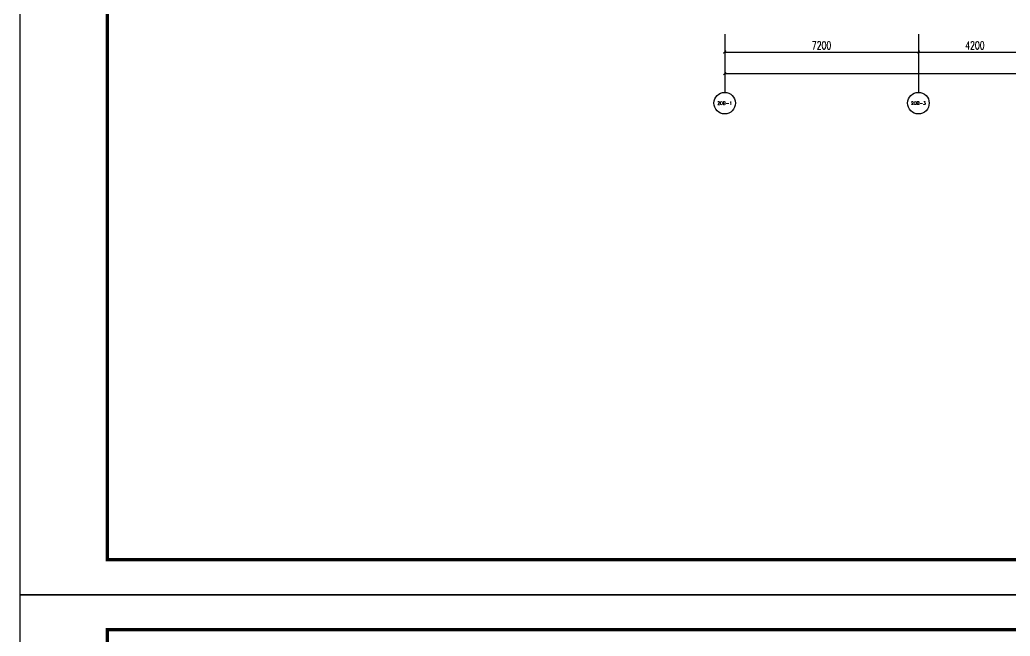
# Model space of a CAD drawing. Extents: x 296441 to 853063, y 459050 to 1117990.
# Drawn here: x 582499 to 619309, y 534726 to 557653 of the extents above; entities that cross this region are included whole.
import ezdxf
from ezdxf.enums import TextEntityAlignment as Align

# ---------------------------------------------------------------- set-up
doc = ezdxf.new("R2010")
doc.units = 0
doc.header["$LTSCALE"] = 1000
for name, color, linetype in [('AXIS', 3, 'Continuous'), ('AXIS_TEXT', 7, 'Continuous'), ('G-GRID-IDEN', 4, 'Continuous'), ('G-GRID-TEXT', 33, 'Continuous'), ('PUB_DIM', 3, 'Continuous'), ('ZT1_通用--图框---PM、LM、DY、JD', 150, 'Continuous')]:
    doc.layers.add(name, color=color, linetype=linetype)
doc.styles.add('_TCH_AXIS', font='COMPLEX', dxfattribs={"bigfont": 'GBCBIG'})
doc.styles.add('_TCH_DIM_T3', font='SIMPLEX', dxfattribs={"width": 0.705882, "bigfont": 'GBCBIG'})
doc.styles.add('GOA_04_COMPLEX_1.00', font='complex.shx')
doc.styles.add('ZT_图框1', font='ROMANS', dxfattribs={"width": 0.8, "bigfont": 'CHINESE'})
doc.dimstyles.new('_TCH_ARCH&&100', dxfattribs={"dimtxt": 297.5, "dimasz": 100, "dimexe": 250, "dimexo": 300, "dimgap": 100, "dimtad": 1, "dimdec": 0, "dimzin": 0, "dimdsep": 46, "dimtxsty": '_TCH_DIM_T3', "dimblk": 'ARCHTICK', "dimcen": 0.09, "dimclrt": 7, "dimazin": 2, "dimtfac": 1, "dimtdec": 0, "dimtix": 1, "dimtmove": 2, "dimatfit": 3, "dimfxl": 0, "dimtolj": 1, "dimtzin": 0, "dimarcsym": 0})

# ---------------------------------------------------------------- blocks, each defined once
blk = doc.blocks.new('_AXISO')
at = {"layer": 'G-GRID-IDEN'}
blk.add_circle((0, 0), 0.5, dxfattribs=at)
at = {"layer": 'G-GRID-TEXT', "style": 'GOA_04_COMPLEX_1.00', "width": 1.041667}
blk.add_attdef('A', text='', height=0.56, dxfattribs=at).set_placement((-0.25, -0.28), (0.25, -0.28), align=Align.FIT)
blk = doc.blocks.new('_ArchTick')
at = {"color": 0, "linetype": 'ByBlock', "const_width": 0.4}
blk.add_lwpolyline([(-0.5, -0.5), (0.5, 0.5)], dxfattribs=at)
blk = doc.blocks.new('*D273')
at = {"layer": 'Defpoints', "color": 0, "transparency": 16777216}
for p in [(608698, 556953), (668098, 556953), (668098, 555653)]:
    blk.add_point(p, dxfattribs=at)
at = {"layer": 'PUB_DIM', "color": 0, "lineweight": -2, "transparency": 16777216}
for p, q in [((608698, 556653), (608698, 555403)), ((668098, 556653), (668098, 555403)), ((608698, 555653), (668098, 555653))]:
    blk.add_line(p, q, dxfattribs=at)
at = {"layer": 'PUB_DIM', "color": 0, "lineweight": -2, "transparency": 16777216, "xscale": 100, "yscale": 100, "zscale": 100, "rotation": 180}
blk.add_blockref('_ArchTick', (608698, 555653), dxfattribs=at)
at = {"layer": 'PUB_DIM', "color": 0, "lineweight": -2, "transparency": 16777216, "xscale": 100, "yscale": 100, "zscale": 100}
blk.add_blockref('_ArchTick', (668098, 555653), dxfattribs=at)
at = {"layer": 'PUB_DIM', "color": 7, "transparency": 16777216, "insert": (638398, 555901), "char_height": 297.5, "attachment_point": 5, "style": '_TCH_DIM_T3'}
blk.add_mtext('\\A1;59400', dxfattribs=at)
blk = doc.blocks.new('*D274')
at = {"layer": 'Defpoints', "color": 0, "transparency": 16777216}
for p in [(608698, 557253), (615898, 557253), (615898, 556453)]:
    blk.add_point(p, dxfattribs=at)
at = {"layer": 'PUB_DIM', "color": 0, "lineweight": -2, "transparency": 16777216}
for p, q in [((608698, 556953), (608698, 556203)), ((615898, 556953), (615898, 556203)), ((608698, 556453), (615898, 556453))]:
    blk.add_line(p, q, dxfattribs=at)
at = {"layer": 'PUB_DIM', "color": 0, "lineweight": -2, "transparency": 16777216, "xscale": 100, "yscale": 100, "zscale": 100, "rotation": 180}
blk.add_blockref('_ArchTick', (608698, 556453), dxfattribs=at)
at = {"layer": 'PUB_DIM', "color": 0, "lineweight": -2, "transparency": 16777216, "xscale": 100, "yscale": 100, "zscale": 100}
blk.add_blockref('_ArchTick', (615898, 556453), dxfattribs=at)
at = {"layer": 'PUB_DIM', "color": 7, "transparency": 16777216, "insert": (612298, 556701), "char_height": 297.5, "attachment_point": 5, "style": '_TCH_DIM_T3'}
blk.add_mtext('\\A1;7200', dxfattribs=at)
blk = doc.blocks.new('*D275')
at = {"layer": 'Defpoints', "color": 0, "transparency": 16777216}
for p in [(615898, 557253), (620098, 557253), (620098, 556453)]:
    blk.add_point(p, dxfattribs=at)
at = {"layer": 'PUB_DIM', "color": 0, "lineweight": -2, "transparency": 16777216}
for p, q in [((615898, 556953), (615898, 556203)), ((620098, 556953), (620098, 556203)), ((615898, 556453), (620098, 556453))]:
    blk.add_line(p, q, dxfattribs=at)
at = {"layer": 'PUB_DIM', "color": 0, "lineweight": -2, "transparency": 16777216, "xscale": 100, "yscale": 100, "zscale": 100, "rotation": 180}
blk.add_blockref('_ArchTick', (615898, 556453), dxfattribs=at)
at = {"layer": 'PUB_DIM', "color": 0, "lineweight": -2, "transparency": 16777216, "xscale": 100, "yscale": 100, "zscale": 100}
blk.add_blockref('_ArchTick', (620098, 556453), dxfattribs=at)
at = {"layer": 'PUB_DIM', "color": 7, "transparency": 16777216, "insert": (617998, 556701), "char_height": 297.5, "attachment_point": 5, "style": '_TCH_DIM_T3'}
blk.add_mtext('\\A1;4200', dxfattribs=at)
blk = doc.blocks.new('ZT_A1标准图框')
blk.add_lwpolyline([(0, -594), (841, -594), (841, 0), (0, 0)], close=True)
at = {"const_width": 1}
blk.add_lwpolyline([(25, -584), (831, -584), (831, -10), (25, -10)], close=True, dxfattribs=at)
at = {"color": 70, "ltscale": 0.3, "style": 'ZT_图框1', "flags": 8}
for tag, width, p in [('子项名称', 0.65, (803.53, -431.64)), ('图名', 0.8, (803.53, -450.79))]:
    blk.add_attdef(tag, text='', height=3.5, dxfattribs=dict(at, width=width)).set_placement(p, align=Align.MIDDLE)
at = {"color": 70, "style": 'ZT_图框1', "width": 0.7, "flags": 8}
for tag, p in [('比例', (823.26, -510.32)), ('版本', (823.22, -517.8)), ('图号', (809.52, -525.31))]:
    blk.add_attdef(tag, text='', height=2.8, dxfattribs=at).set_placement(p, align=Align.MIDDLE)

msp = doc.modelspace()

# ---------------------------------------------------------------- linework, layer by layer
at = {"layer": 'AXIS'}
for p, q in [((608698.5, 557113.5), (608698.5, 554952.5)), ((615898.5, 557113.5), (615898.5, 554952.5))]:
    msp.add_line(p, q, dxfattribs=at)

# ---------------------------------------------------------------- block references
ref = msp.add_blockref('_AXISO', (608698.5, 554552.5), dxfattribs=dict(at, xscale=800, yscale=800, zscale=800))
ref.add_attrib('A', '20B-1', dxfattribs={"layer": 'AXIS_TEXT', "height": 118.49, "style": '_TCH_AXIS'}).set_placement((608424.8, 554493.3), (608972.1, 554493.3), align=Align.FIT)
ref = msp.add_blockref('_AXISO', (615898.5, 554552.5), dxfattribs=dict(at, xscale=800, yscale=800, zscale=800))
ref.add_attrib('A', '20B-3', dxfattribs={"layer": 'AXIS_TEXT', "height": 112.93, "style": '_TCH_AXIS'}).set_placement((615624.2, 554496.1), (616172.7, 554496.1), align=Align.FIT)
at = {"layer": 'ZT1_通用--图框---PM、LM、DY、JD', "ltscale": 10, "xscale": 130, "yscale": 130, "zscale": 130}
for p in [(582499.1, 613490), (582499.1, 536270)]:
    msp.add_blockref('ZT_A1标准图框', p, dxfattribs=at)

# ---------------------------------------------------------------- dimensions: what is measured, and where the dimension line sits
at = {"layer": 'PUB_DIM'}
for p1, p2, distance, picture, middle in [((608698.5, 557252.5), (615898.5, 557252.5), -800, '*D274', (612298.5, 556701.3)), ((608698.5, 556952.5), (668098.5, 556952.5), -1300, '*D273', (638398.5, 555901.3)), ((615898.5, 557252.5), (620098.5, 557252.5), -800, '*D275', (617998.5, 556701.3))]:
    dim = msp.add_aligned_dim(p1=p1, p2=p2, distance=distance, dimstyle='_TCH_ARCH&&100', dxfattribs=at)
    dim.commit()
    dim.dimension.update_dxf_attribs({"geometry": picture, "text_midpoint": middle})

doc.saveas('drawing.dxf')
